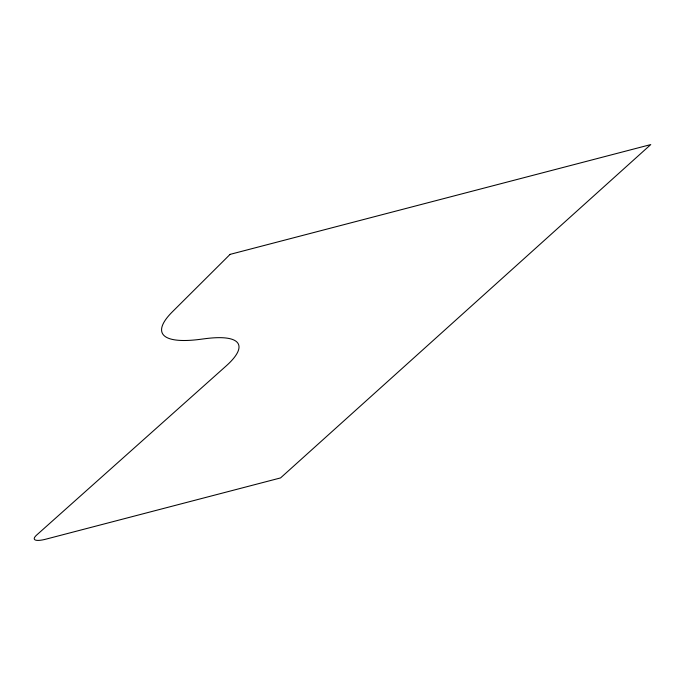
<?xml version="1.0" encoding="UTF-8"?>
<svg xmlns="http://www.w3.org/2000/svg" width="685" height="685" viewBox="0 0 685 685"><rect width="100%" height="100%" fill="white"/><g stroke="black" fill="none" stroke-linecap="round" stroke-linejoin="round"><path stroke-width="1.03" d="M230.083 254.375L172.389 311.803A129.859 30.979 -22.5 0 0 200.071 339.349L205.312 338.673A113.624 27.1 -22.5 0 1 226.375 365.756L36.699 535.011A21.646 5.163 -22.5 0 0 45.998 539.138L280.55 477.924L650.75 144.586L230.083 254.375"/></g></svg>
